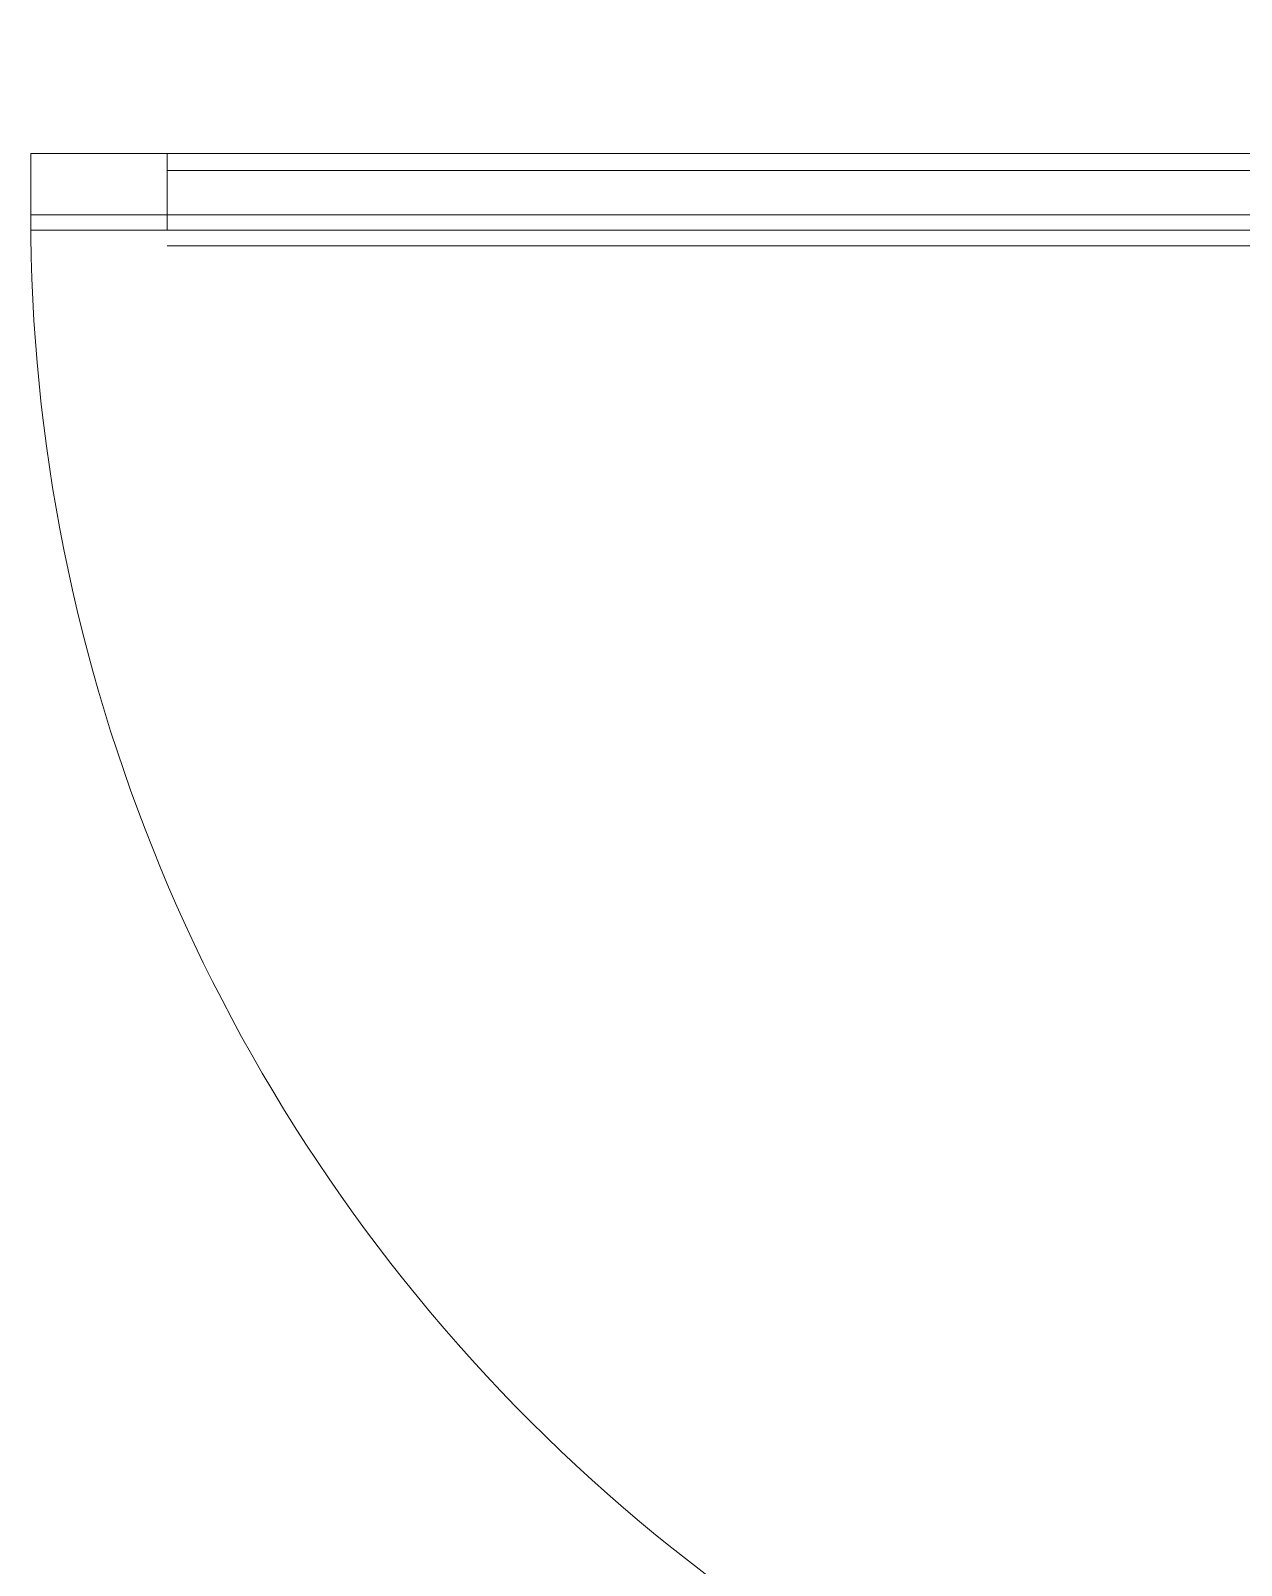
# Model space of a CAD drawing. Header units: millimetres. Extents: x -1113 to 415037, y -3642 to 28069.
# Drawn here: x 2916 to 3625, y 16700 to 17599 of the extents above; entities that cross this region are included whole.
import ezdxf

# ---------------------------------------------------------------- set-up
doc = ezdxf.new("R2010")
doc.units = ezdxf.units.MM
doc.layers.add('0) Стена 3.93м', color=3, linetype='Continuous', lineweight=60)
doc.layers.add('A-DETL-GENF', color=7, linetype='Continuous', lineweight=9)
doc.layers.add('A-DOOR-1', color=7, linetype='Continuous', lineweight=5, true_color=0xc0c0c0)

# ---------------------------------------------------------------- blocks, each defined once
blk = doc.blocks.new('Дверь_Витражная_СКБ_2Ст - ВН-1_ ДВН_ДАО_Главный вход_1800 в свету 4-31912968-Объем проектирования 1 этажа')
at = {"layer": 'A-DETL-GENF'}
for p, q in [((-885, -20), (-885, -17)), ((-885, -17), (-885, -20)), ((-777, -17), (-777, -20)), ((-777, -20), (-777, -17)), ((777, -17), (777, -20)), ((777, -17), (777, -20)), ((885, -20), (885, -10)), ((885, -20), (885, -10)), ((-777, -20), (-885, -20)), ((-885, -20), (-777, -20)), ((-768, -20), (-813, -20)), ((-813, -1020), (-813, -20)), ((-768, -20), (-813, -20)), ((-813, -20), (-813, -1020)), ((-768, -1020), (-768, -20)), ((-768, -1020), (-768, -20)), ((732, -20), (777, -20)), ((732, -574), (732, -20)), ((732, -20), (732, -574)), ((777, -20), (732, -20)), ((777, -574), (777, -20)), ((777, -574), (777, -20)), ((777, -20), (885, -20)), ((777, -20), (885, -20)), ((-813, -100), (-768, -100)), ((-803, -940), (-803, -100)), ((-759, -940), (-759, -100)), ((723, -494), (723, -100)), ((777, -100), (732, -100)), ((767, -494), (767, -100)), ((777, -494), (732, -494)), ((777, -574), (732, -574)), ((732, -574), (777, -574)), ((-813, -940), (-768, -940)), ((-813, -1020), (-768, -1020)), ((-813, -1020), (-768, -1020))]:
    blk.add_line(p, q, dxfattribs=at)
at = {"layer": 'A-DOOR-1'}
for p, q in [((-885, 40), (-777, 40)), ((-885, 0), (-885, 40)), ((-777, 40), (-777, 0)), ((777, 40), (885, 40)), ((777, 0), (777, 40)), ((885, 40), (885, 0)), ((-777, 0), (-885, 0)), ((885, 0), (777, 0)), ((-777, -1020), (-777, -20)), ((777, -574), (777, -20))]:
    blk.add_line(p, q, dxfattribs=at)
for centre, radius, start, end in [((-777, -20), 1000, 270, 0), ((777, -20), 554, 180, 270)]:
    blk.add_arc(centre, radius, start, end, dxfattribs=at)
blk = doc.blocks.new('1floor')
at = {"layer": 'A-DOOR-1', "rotation": 269.9999999999999}
blk.add_blockref('Дверь_Витражная_СКБ_2Ст - ВН-1_ ДВН_ДАО_Главный вход_1800 в свету 4-31912968-Объем проектирования 1 этажа', (3871.12, 16850.12), dxfattribs=at)

msp = doc.modelspace()

# ---------------------------------------------------------------- block references
at = {"layer": '0) Стена 3.93м'}
msp.add_blockref('1floor', (64.7, -136.06), dxfattribs=at)

doc.saveas('drawing.dxf')
